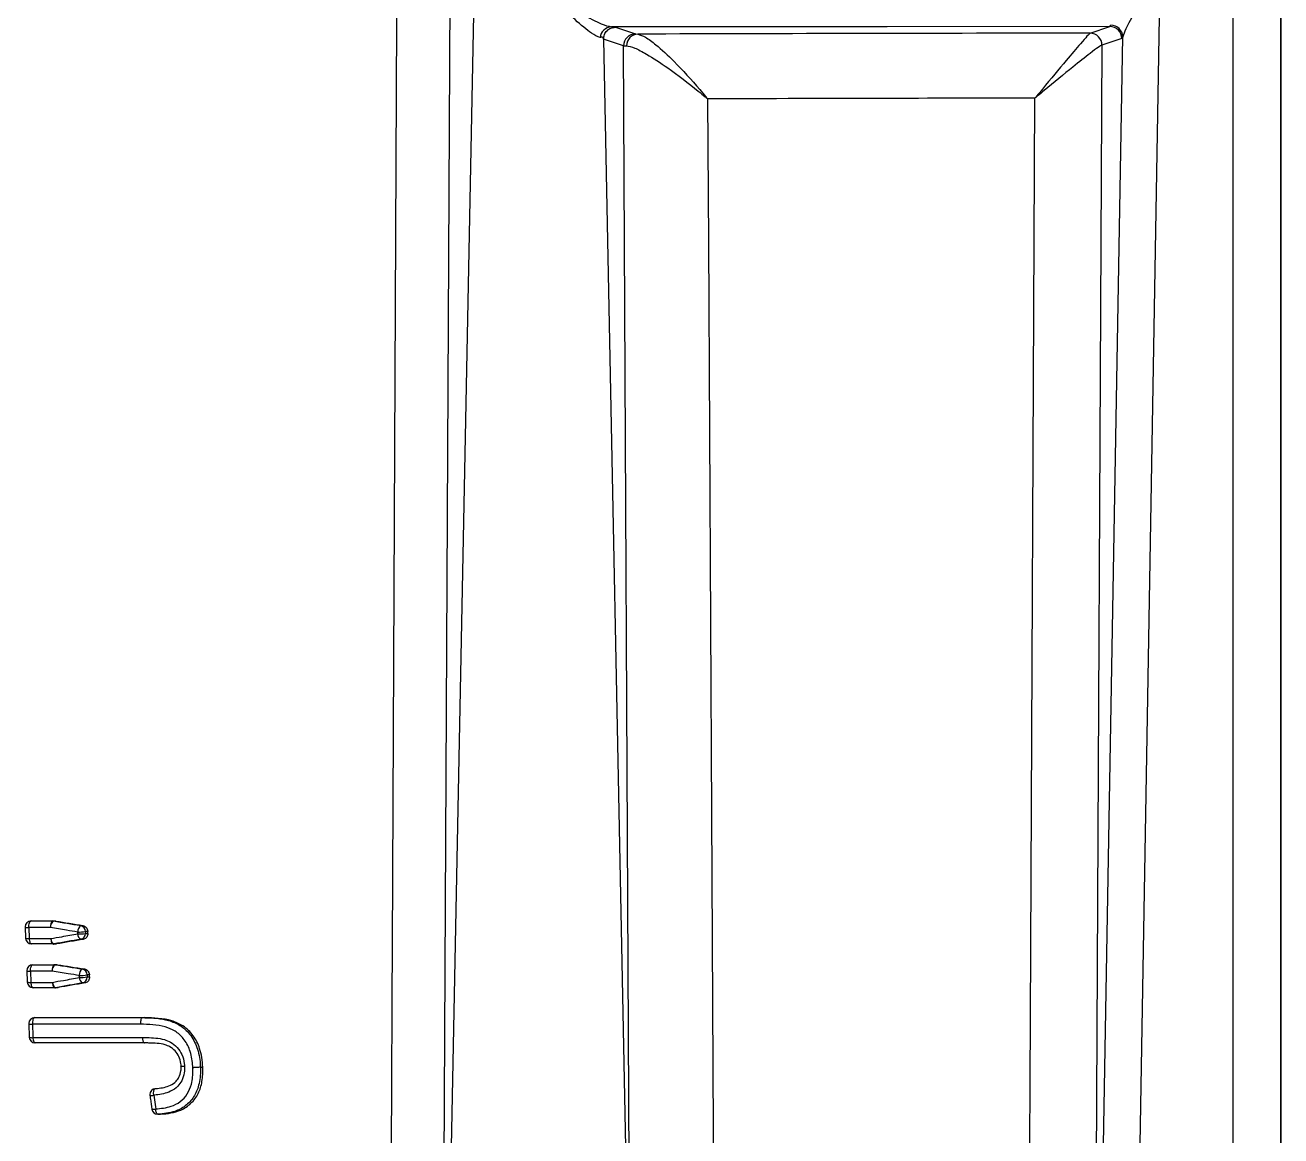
# Model space of a CAD drawing. Extents: x 8 to 113, y 1 to 87.
# Drawn here: x 47.979 to 49.028, y 21.031 to 21.959 of the extents above; entities that cross this region are included whole.
import ezdxf

# ---------------------------------------------------------------- set-up
doc = ezdxf.new("R2010")
doc.units = 0
doc.header["$MEASUREMENT"] = 0
doc.layers.add('OBJECT', color=7, linetype='CONTINUOUS')

msp = doc.modelspace()

# ---------------------------------------------------------------- linework, layer by layer
at = {"layer": 'OBJECT'}
for p, q in [((48.3263, 20.5874), (48.3654, 22.5583)), ((48.936, 22.5481), (48.8952, 20.1771)), ((48.9877, 22.5481), (48.9876, 20.1809)), ((49.0276, 20.1809), (49.0277, 22.5481)), ((48.3363, 22.4635), (48.3263, 20.5874)), ((49.0276, 22.0655), (49.0276, 20.1781)), ((48.4686, 21.9579), (48.472, 21.9576)), ((48.472, 21.9576), (48.4887, 21.952)), ((48.4887, 21.952), (48.4907, 21.9518)), ((48.8683, 21.9526), (48.8684, 21.9526)), ((48.8684, 21.9526), (48.8849, 21.9581)), ((48.8849, 21.9581), (48.8857, 21.9594)), ((48.4621, 21.9476), (48.4844, 20.8193)), ((48.4787, 21.942), (48.4621, 21.9476)), ((48.4787, 21.942), (48.4811, 21.9421)), ((48.4844, 20.8193), (48.4787, 21.942)), ((48.8711, 20.5267), (48.8956, 21.9496)), ((48.8783, 21.9426), (48.8711, 20.5267)), ((48.8949, 21.9481), (48.8783, 21.9426)), ((48.8783, 21.9426), (48.8783, 21.9426)), ((48.8956, 21.9496), (48.8949, 21.9481)), ((47.979, 21.2058), (47.9793, 21.1966)), ((47.984, 21.211), (48.002, 21.211)), ((48.002, 21.211), (48.0038, 21.211)), ((48.0045, 21.2109), (48.0027, 21.2109)), ((48.0038, 21.211), (48.0045, 21.2109)), ((48.0254, 21.2071), (48.0272, 21.2071)), ((47.982, 21.2055), (47.9824, 21.1963)), ((48.0001, 21.2055), (47.982, 21.2055)), ((47.9824, 21.1963), (48.0004, 21.1963)), ((48.0276, 21.1957), (48.0255, 21.1957)), ((48.0313, 21.2022), (48.0293, 21.2022)), ((48.0294, 21.2006), (48.0313, 21.2006)), ((48.0313, 21.2006), (48.0313, 21.2022)), ((48.0023, 21.1918), (47.9843, 21.1918)), ((48.0045, 21.1918), (48.0023, 21.1918)), ((48.0031, 21.1918), (48.0052, 21.1918)), ((48.0052, 21.1918), (48.0045, 21.1918)), ((47.9853, 21.1744), (48.0034, 21.1744)), ((48.0034, 21.1744), (48.0051, 21.1744)), ((48.0058, 21.1744), (48.004, 21.1744)), ((48.0051, 21.1744), (48.0058, 21.1744)), ((47.9803, 21.1693), (47.9807, 21.16)), ((47.9834, 21.169), (47.9837, 21.1597)), ((48.0015, 21.169), (47.9834, 21.169)), ((48.0267, 21.1709), (48.0285, 21.1709)), ((48.0326, 21.1659), (48.0307, 21.1659)), ((48.0307, 21.1642), (48.0327, 21.1642)), ((48.0327, 21.1642), (48.0326, 21.1659)), ((47.9837, 21.1597), (48.0018, 21.1597)), ((48.0037, 21.1552), (47.9857, 21.1552)), ((48.0058, 21.1552), (48.0037, 21.1552)), ((48.0044, 21.1553), (48.0066, 21.1553)), ((48.0066, 21.1553), (48.0058, 21.1552)), ((48.029, 21.1592), (48.0268, 21.1592)), ((47.982, 21.125), (47.9824, 21.1139)), ((48.0752, 21.1247), (47.985, 21.1247)), ((47.987, 21.1302), (48.077, 21.1302)), ((48.077, 21.1302), (48.0787, 21.1302)), ((47.9855, 21.1136), (48.0769, 21.1136)), ((48.0787, 21.1091), (47.9874, 21.1091)), ((48.1092, 21.0898), (48.1092, 21.0898)), ((48.1254, 21.0889), (48.1254, 21.0889)), ((48.1254, 21.0889), (48.1274, 21.0889)), ((48.0897, 21.0495), (48.0919, 21.0495)), ((48.0897, 21.0495), (48.0899, 21.0495)), ((48.0899, 21.0495), (48.092, 21.0495))]:
    msp.add_line(p, q, dxfattribs=at)
at = {"layer": 'OBJECT', "flags": 128}
for points in [[(48.8849, 21.9581), (48.699, 21.958), (48.4991, 21.9579), (48.4686, 21.9579)], [(48.8156, 20.5325), (48.8162, 20.6519), (48.8185, 21.1297), (48.8222, 21.8983)], [(48.5489, 21.8977), (48.5496, 21.7783), (48.5521, 21.3005), (48.5546, 20.8251)], [(47.982, 21.2055), (47.982, 21.2065), (47.9821, 21.2076), (47.9823, 21.2085), (47.9825, 21.2093), (47.9828, 21.21), (47.9832, 21.2106), (47.9836, 21.2109), (47.984, 21.211)], [(48.002, 21.211), (48.0016, 21.2109), (48.0012, 21.2106), (48.0009, 21.21), (48.0006, 21.2093), (48.0004, 21.2085), (48.0002, 21.2076), (48.0001, 21.2065), (48.0001, 21.2055)], [(47.9824, 21.1963), (47.9824, 21.1954), (47.9826, 21.1945), (47.9828, 21.1937), (47.983, 21.1931), (47.9833, 21.1925), (47.9836, 21.1921), (47.9839, 21.1918), (47.9843, 21.1918)], [(48.0004, 21.1963), (48.0005, 21.1954), (48.0006, 21.1945), (48.0008, 21.1937), (48.0011, 21.1931), (48.0013, 21.1925), (48.0017, 21.1921), (48.002, 21.1918), (48.0023, 21.1918)], [(47.9834, 21.169), (47.9834, 21.17), (47.9835, 21.171), (47.9837, 21.172), (47.9839, 21.1728), (47.9842, 21.1735), (47.9845, 21.174), (47.9849, 21.1743), (47.9853, 21.1744)], [(48.0034, 21.1744), (48.003, 21.1743), (48.0026, 21.174), (48.0023, 21.1735), (48.002, 21.1728), (48.0017, 21.172), (48.0016, 21.171), (48.0015, 21.17), (48.0015, 21.169)], [(47.9837, 21.1597), (47.9838, 21.1588), (47.9839, 21.158), (47.9841, 21.1572), (47.9844, 21.1565), (47.9846, 21.156), (47.985, 21.1556), (47.9853, 21.1553), (47.9857, 21.1552)], [(48.0018, 21.1597), (48.0019, 21.1588), (48.002, 21.158), (48.0022, 21.1572), (48.0024, 21.1565), (48.0027, 21.156), (48.003, 21.1556), (48.0033, 21.1553), (48.0037, 21.1552)], [(47.9824, 21.1252), (47.9821, 21.1251), (47.982, 21.125), (47.982, 21.125)], [(47.987, 21.1302), (47.9866, 21.1301), (47.9862, 21.1298), (47.9858, 21.1293), (47.9855, 21.1286), (47.9853, 21.1277), (47.9851, 21.1268), (47.9851, 21.1258), (47.985, 21.1247)], [(47.985, 21.1247), (47.9854, 21.1148), (47.9855, 21.1136)], [(47.9855, 21.1136), (47.9855, 21.1127), (47.9857, 21.1118), (47.9858, 21.111), (47.9861, 21.1104), (47.9864, 21.1098), (47.9867, 21.1094), (47.987, 21.1091), (47.9874, 21.1091)], [(48.0864, 21.0654), (48.0863, 21.0665), (48.0863, 21.0675), (48.0864, 21.0684), (48.0865, 21.0693), (48.0867, 21.07), (48.087, 21.0705), (48.0873, 21.0708), (48.0877, 21.0709)], [(48.0864, 21.0654), (48.0878, 21.0556), (48.088, 21.054)], [(48.0899, 21.0495), (48.0896, 21.0496), (48.0893, 21.0498), (48.089, 21.0502), (48.0887, 21.0508), (48.0884, 21.0515), (48.0882, 21.0522), (48.0881, 21.0531), (48.088, 21.054)]]:
    msp.add_lwpolyline(points, dxfattribs=at)
at = {"layer": 'OBJECT'}
for centre, radius, start, end in [((48.4689, 21.9481), 0.00977, 91.6367, 175.663), ((48.4887, 21.942), 0.01, 90.0933, 179.9727), ((48.491, 21.942), 0.00985, 91.5381, 179.5851), ((48.8683, 21.9426), 0.01, 0.0431, 89.8955), ((48.8683, 21.9426), 0.01, 0.0311, 89.9023), ((48.8849, 21.9481), 0.01, 0.0273, 89.8994), ((48.8856, 21.9493), 0.01, 1.2736, 89.5448), ((47.984, 21.206), 0.005, 90, 180), ((47.9812, 21.2131), 0.00764, 252.8818, 276.2303), ((48.0062, 21.2059), 0.00609, 124.8791, 183.9624), ((48.002, 21.2068), 0.00414, 80.2467, 90.1113), ((48.029, 21.2021), 0.00617, 125.7499, 183.8204), ((48.0244, 21.2023), 0.00489, 358.2513, 78.3385), ((47.9843, 21.1968), 0.005, 182.1354, 270), ((47.9815, 21.2039), 0.00763, 252.8654, 276.247), ((48.0055, 21.1962), 0.00507, 179.6806, 240.9704), ((48.0234, 21.2378), 0.0361, 269.1126, 279.3944), ((48.0235, 21.2364), 0.0363, 269.1306, 279.3556), ((48.028, 21.2001), 0.0051, 179.6639, 240.175), ((48.0245, 21.2005), 0.00489, 281.8395, 1.7426), ((48.0023, 21.1959), 0.00419, 269.9457, 279.8814), ((47.9853, 21.1694), 0.005, 90, 180), ((48.0075, 21.1695), 0.00604, 125.0716, 184.6366), ((48.0034, 21.1701), 0.00437, 81.1838, 89.9142), ((47.9826, 21.1766), 0.00763, 252.8651, 276.2473), ((48.0303, 21.1659), 0.00611, 125.917, 184.5159), ((48.0248, 21.2016), 0.0362, 269.1151, 279.3713), ((48.0248, 21.1999), 0.0362, 269.1276, 279.3796), ((48.0294, 21.1637), 0.00512, 179.8934, 240.2346), ((48.0258, 21.1661), 0.00489, 358.2154, 78.9398), ((48.0258, 21.164), 0.0049, 282.0321, 1.7345), ((47.9857, 21.1602), 0.005, 182.1354, 270), ((47.9829, 21.1673), 0.00763, 252.8654, 276.247), ((48.0069, 21.1597), 0.00508, 179.8836, 241.0575), ((48.0037, 21.1594), 0.00422, 269.9696, 280.0368), ((47.987, 21.1252), 0.005, 90, 180), ((47.9842, 21.1323), 0.00763, 252.8654, 276.247), ((47.9874, 21.1141), 0.005, 182.1354, 270), ((47.9846, 21.1211), 0.00761, 252.832, 276.2802), ((48.0881, 21.0659), 0.005, 95.4188, 180), ((48.0881, 21.0659), 0.005, 180, 188.1164), ((48.0841, 21.0746), 0.00948, 264.2451, 283.8474), ((48.0854, 21.068), 0.0143, 267.526, 280.5191), ((48.0897, 21.0545), 0.005, 188.1177, 270)]:
    msp.add_arc(centre, radius, start, end, dxfattribs=at)
for centre, major_axis, ratio, start_param, end_param in [((49.0072, 21.9043), (2.7712, 0), 0.017455, 1.620932, 1.758286), ((48.9712, 21.221), (2.6553, -0.3827), 0.059089, 4.347554, 4.356718), ((48.9706, 21.2211), (2.6507, -0.382), 0.059089, 4.347861, 4.35704), ((49.0454, 21.1944), (2.6536, 0.3902), 0.060221, 1.956419, 1.965588), ((49.0446, 21.1942), (2.6481, 0.3894), 0.060221, 1.956085, 1.965272), ((48.9737, 21.1834), (2.6517, -0.3565), 0.055295, 4.34549, 4.354656), ((48.9731, 21.1835), (2.6471, -0.3559), 0.055295, 4.345778, 4.35496), ((49.0461, 21.158), (2.6501, 0.3974), 0.06135, 1.956349, 1.965532), ((49.0453, 21.1579), (2.6446, 0.3965), 0.06135, 1.956008, 1.965211)]:
    msp.add_ellipse(centre, major_axis=major_axis, ratio=ratio, start_param=start_param, end_param=end_param, dxfattribs=at)
for points, knots in [([(48.283, 20.5932), (48.2832, 20.633), (48.2841, 20.832), (48.287, 21.4536), (48.2897, 22.0356), (48.2917, 22.4583)], [0, 0, 0, 0, 0.064013, 0.320062, 1, 1, 1, 1]), ([(48.4591, 21.9489), (48.4569, 21.9499), (48.4515, 21.9523), (48.4365, 21.965), (48.4225, 21.9792), (48.4128, 21.9902), (48.4101, 21.9934), (48.4086, 21.9953), (48.4079, 21.9965), (48.4076, 21.9972), (48.4076, 21.9975), (48.4076, 21.9976)], [0, 0, 0, 0, 0.191781, 0.459758, 0.832993, 0.909078, 0.951488, 0.974611, 0.987789, 0.996232, 1, 1, 1, 1]), ([(48.4078, 21.9976), (48.4078, 21.9975), (48.4079, 21.9972), (48.4082, 21.9966), (48.4091, 21.9956), (48.4108, 21.994), (48.414, 21.9913), (48.4255, 21.9819), (48.4421, 21.97), (48.4597, 21.9599), (48.466, 21.9585), (48.4686, 21.9579)], [0, 0, 0, 0, 0.003246, 0.010801, 0.023294, 0.045985, 0.088195, 0.164313, 0.538341, 0.807144, 1, 1, 1, 1]), ([(48.9171, 21.999), (48.9167, 21.996), (48.915, 21.9856), (48.9062, 21.9711), (48.8982, 21.9569), (48.8963, 21.9516), (48.8956, 21.9496)], [0, 0, 0, 0, 0.136024, 0.462023, 0.79164, 1, 1, 1, 1]), ([(48.4621, 21.9476), (48.4622, 21.9489), (48.4625, 21.9515), (48.4648, 21.9548), (48.4681, 21.9571), (48.4707, 21.9574), (48.472, 21.9576)], [0, 0, 0, 0, 0.250049, 0.500003, 0.750007, 1, 1, 1, 1]), ([(48.4907, 21.9518), (48.4926, 21.9512), (48.4964, 21.9501), (48.507, 21.9422), (48.5225, 21.9278), (48.537, 21.9119), (48.5462, 21.9011), (48.5483, 21.8985), (48.5489, 21.8978), (48.5489, 21.8977)], [0, 0, 0, 0, 0.169231, 0.333759, 0.576561, 0.900285, 0.973876, 0.996953, 1, 1, 1, 1]), ([(48.8683, 21.9526), (48.8677, 21.952), (48.8665, 21.9509), (48.8596, 21.943), (48.8473, 21.9286), (48.834, 21.9125), (48.825, 21.9016), (48.8229, 21.8991), (48.8223, 21.8984), (48.8222, 21.8983)], [0, 0, 0, 0, 0.167267, 0.329708, 0.572512, 0.900275, 0.974069, 0.996969, 1, 1, 1, 1]), ([(48.4621, 21.9476), (48.4621, 21.9476), (48.4618, 21.9501), (48.4605, 21.9495), (48.4591, 21.9489)], [0, 0, 0, 0, 0.000157, 1, 1, 1, 1]), ([(48.4811, 21.9421), (48.4832, 21.9417), (48.4873, 21.9409), (48.4994, 21.9345), (48.5175, 21.9227), (48.5347, 21.9095), (48.5456, 21.9005), (48.5482, 21.8984), (48.5488, 21.8978), (48.5489, 21.8977)], [0, 0, 0, 0, 0.169228, 0.333693, 0.576447, 0.900243, 0.973936, 0.996969, 1, 1, 1, 1]), ([(48.8783, 21.9426), (48.8775, 21.9422), (48.876, 21.9415), (48.8675, 21.9351), (48.8526, 21.9234), (48.8364, 21.9101), (48.8256, 21.9011), (48.823, 21.8989), (48.8223, 21.8984), (48.8222, 21.8983)], [0, 0, 0, 0, 0.167259, 0.329651, 0.572394, 0.900236, 0.974139, 0.996991, 1, 1, 1, 1]), ([(48.8222, 21.8983), (48.7823, 21.8983), (48.6908, 21.8981), (48.6001, 21.8979), (48.5489, 21.8977)], [0, 0, 0, 0, 0.435921, 1, 1, 1, 1]), ([(48.0272, 21.2071), (48.0277, 21.207), (48.0287, 21.2067), (48.03, 21.2056), (48.0309, 21.2042), (48.0312, 21.203), (48.0313, 21.2023), (48.0313, 21.2022)], [0, 0, 0, 0, 0.237353, 0.474761, 0.712909, 0.951969, 1, 1, 1, 1]), ([(48.0229, 21.2017), (48.0198, 21.2022), (48.0122, 21.2035), (48.0046, 21.2048), (48.0001, 21.2055)], [0, 0, 0, 0, 0.405322, 1, 1, 1, 1]), ([(48.0004, 21.1963), (48.0035, 21.1968), (48.011, 21.1981), (48.0184, 21.1994), (48.0229, 21.2001)], [0, 0, 0, 0, 0.405164, 1, 1, 1, 1]), ([(48.0229, 21.2001), (48.0229, 21.2006), (48.0229, 21.2011), (48.0229, 21.2016), (48.0229, 21.2017)], [0, 0, 0, 0, 0.802651, 1, 1, 1, 1]), ([(48.0313, 21.2006), (48.0313, 21.2001), (48.0313, 21.1989), (48.0305, 21.1974), (48.0294, 21.1963), (48.0283, 21.1958), (48.0277, 21.1957), (48.0276, 21.1957)], [0, 0, 0, 0, 0.239801, 0.47955, 0.718636, 0.956633, 1, 1, 1, 1]), ([(48.0293, 21.2022), (48.0293, 21.2021), (48.0293, 21.2016), (48.0293, 21.201), (48.0294, 21.2006)], [0, 0, 0, 0, 0.197907, 1, 1, 1, 1]), ([(48.0242, 21.1654), (48.0211, 21.1659), (48.0135, 21.1671), (48.006, 21.1683), (48.0015, 21.169)], [0, 0, 0, 0, 0.406371, 1, 1, 1, 1]), ([(48.0018, 21.1597), (48.0048, 21.1603), (48.0123, 21.1616), (48.0198, 21.1629), (48.0243, 21.1637)], [0, 0, 0, 0, 0.404835, 1, 1, 1, 1]), ([(48.0243, 21.1637), (48.0243, 21.1641), (48.0242, 21.1647), (48.0242, 21.1653), (48.0242, 21.1654)], [0, 0, 0, 0, 0.787585, 1, 1, 1, 1]), ([(48.0285, 21.1709), (48.029, 21.1707), (48.03, 21.1705), (48.0313, 21.1694), (48.0322, 21.168), (48.0326, 21.1667), (48.0326, 21.166), (48.0326, 21.1659)], [0, 0, 0, 0, 0.235669, 0.471185, 0.707601, 0.945022, 1, 1, 1, 1]), ([(48.0327, 21.1642), (48.0327, 21.1636), (48.0326, 21.1625), (48.0319, 21.161), (48.0307, 21.1598), (48.0297, 21.1594), (48.0291, 21.1592), (48.029, 21.1592)], [0, 0, 0, 0, 0.240312, 0.480566, 0.72014, 0.958642, 1, 1, 1, 1]), ([(48.0307, 21.1659), (48.0307, 21.1658), (48.0307, 21.1652), (48.0307, 21.1646), (48.0307, 21.1642)], [0, 0, 0, 0, 0.211918, 1, 1, 1, 1]), ([(48.077, 21.1302), (48.0768, 21.1302), (48.0764, 21.1301), (48.0759, 21.1292), (48.0754, 21.1279), (48.0753, 21.1267), (48.0752, 21.1257), (48.0752, 21.1251), (48.0752, 21.1247)], [0, 0, 0, 0, 0.202338, 0.404595, 0.606913, 0.809275, 0.8573, 1, 1, 1, 1]), ([(48.1191, 21.0884), (48.119, 21.0893), (48.1187, 21.0944), (48.1171, 21.103), (48.1118, 21.1128), (48.1044, 21.1194), (48.0921, 21.1243), (48.0822, 21.1246), (48.0752, 21.1247)], [0, 0, 0, 0, 0.040114, 0.226502, 0.389782, 0.530509, 0.670681, 1, 1, 1, 1]), ([(48.077, 21.1302), (48.0776, 21.1302), (48.0849, 21.1302), (48.0957, 21.1294), (48.1086, 21.1242), (48.1171, 21.1165), (48.1231, 21.1052), (48.125, 21.0955), (48.1253, 21.0899), (48.1254, 21.0889), (48.1254, 21.0889)], [0, 0, 0, 0, 0.029085, 0.311663, 0.45597, 0.605408, 0.774699, 0.961305, 0.999968, 1, 1, 1, 1]), ([(48.1274, 21.0889), (48.1269, 21.0942), (48.1259, 21.1035), (48.1198, 21.1155), (48.1114, 21.1236), (48.0974, 21.1297), (48.0864, 21.13), (48.0787, 21.1302)], [0, 0, 0, 0, 0.21196, 0.37154, 0.53214, 0.675464, 1, 1, 1, 1]), ([(48.0769, 21.1136), (48.0782, 21.1136), (48.0843, 21.1135), (48.0924, 21.1132), (48.1009, 21.1098), (48.1062, 21.1056), (48.1103, 21.0994), (48.1118, 21.0936), (48.1121, 21.0902), (48.1121, 21.0894)], [0, 0, 0, 0, 0.081651, 0.39248, 0.506814, 0.650118, 0.796547, 0.948426, 1, 1, 1, 1]), ([(48.0769, 21.1136), (48.0769, 21.1131), (48.077, 21.1124), (48.0772, 21.1112), (48.0775, 21.1101), (48.0781, 21.1092), (48.0785, 21.1091), (48.0787, 21.1091)], [0, 0, 0, 0, 0.192829, 0.314285, 0.542779, 0.771417, 1, 1, 1, 1]), ([(48.1092, 21.0898), (48.1092, 21.0898), (48.1092, 21.0905), (48.109, 21.0932), (48.1077, 21.0978), (48.1044, 21.1026), (48.1003, 21.1059), (48.0929, 21.1088), (48.0857, 21.1089), (48.0798, 21.1091), (48.0787, 21.1091), (48.0787, 21.1091)], [0, 0, 0, 0, 0.000056, 0.052411, 0.192469, 0.32755, 0.458367, 0.56825, 0.906689, 0.999941, 1, 1, 1, 1]), ([(48.1121, 21.0894), (48.1121, 21.0876), (48.1121, 21.0835), (48.1102, 21.0777), (48.1063, 21.0722), (48.099, 21.0674), (48.0918, 21.066), (48.087, 21.0655), (48.0864, 21.0654)], [0, 0, 0, 0, 0.125797, 0.300466, 0.437364, 0.630583, 0.951108, 1, 1, 1, 1]), ([(48.0877, 21.0709), (48.0883, 21.071), (48.0926, 21.0714), (48.0988, 21.0725), (48.1049, 21.0765), (48.1078, 21.0807), (48.1092, 21.0852), (48.1093, 21.0884), (48.1092, 21.0898), (48.1092, 21.0898)], [0, 0, 0, 0, 0.055428, 0.404682, 0.586799, 0.714405, 0.877711, 0.999931, 1, 1, 1, 1]), ([(48.088, 21.054), (48.0924, 21.0544), (48.0996, 21.0551), (48.1087, 21.0597), (48.1148, 21.0662), (48.1185, 21.0755), (48.1192, 21.0832), (48.1191, 21.0878), (48.1191, 21.0884)], [0, 0, 0, 0, 0.252567, 0.417302, 0.582154, 0.747147, 0.965965, 1, 1, 1, 1]), ([(48.1254, 21.0889), (48.1254, 21.0889), (48.1254, 21.0883), (48.1254, 21.0831), (48.1247, 21.0744), (48.1202, 21.0637), (48.1131, 21.056), (48.1027, 21.0508), (48.0947, 21.05), (48.0899, 21.0495)], [0, 0, 0, 0, 0.000019, 0.032591, 0.246518, 0.416874, 0.588453, 0.756687, 1, 1, 1, 1]), ([(48.092, 21.0495), (48.0979, 21.0501), (48.1071, 21.0511), (48.1178, 21.0582), (48.124, 21.0666), (48.1273, 21.0773), (48.1274, 21.0849), (48.1274, 21.0889)], [0, 0, 0, 0, 0.2950484, 0.4662377, 0.6376547, 0.8049799, 1, 1, 1, 1]), ([(48.1121, 21.0894), (48.112, 21.0894), (48.1116, 21.0894), (48.1107, 21.0894), (48.1097, 21.0894), (48.1089, 21.0895), (48.1087, 21.0896), (48.109, 21.0897), (48.1092, 21.0898)], [0, 0, 0, 0, 0.046606, 0.167632, 0.375788, 0.583891, 0.791934, 1, 1, 1, 1]), ([(48.1254, 21.0889), (48.1251, 21.0889), (48.1245, 21.0888), (48.1232, 21.0886), (48.1216, 21.0885), (48.1203, 21.0885), (48.1195, 21.0884), (48.1192, 21.0884), (48.1191, 21.0884)], [0, 0, 0, 0, 0.222757, 0.445507, 0.668281, 0.891138, 0.947063, 1, 1, 1, 1]), ([(48.0832, 21.0652), (48.0833, 21.0643), (48.0838, 21.0604), (48.0844, 21.0566), (48.0848, 21.0538)], [0, 0, 0, 0, 0.250049, 1, 1, 1, 1])]:
    msp.add_open_spline(points, degree=3, knots=knots, dxfattribs=at)

doc.saveas('drawing.dxf')
